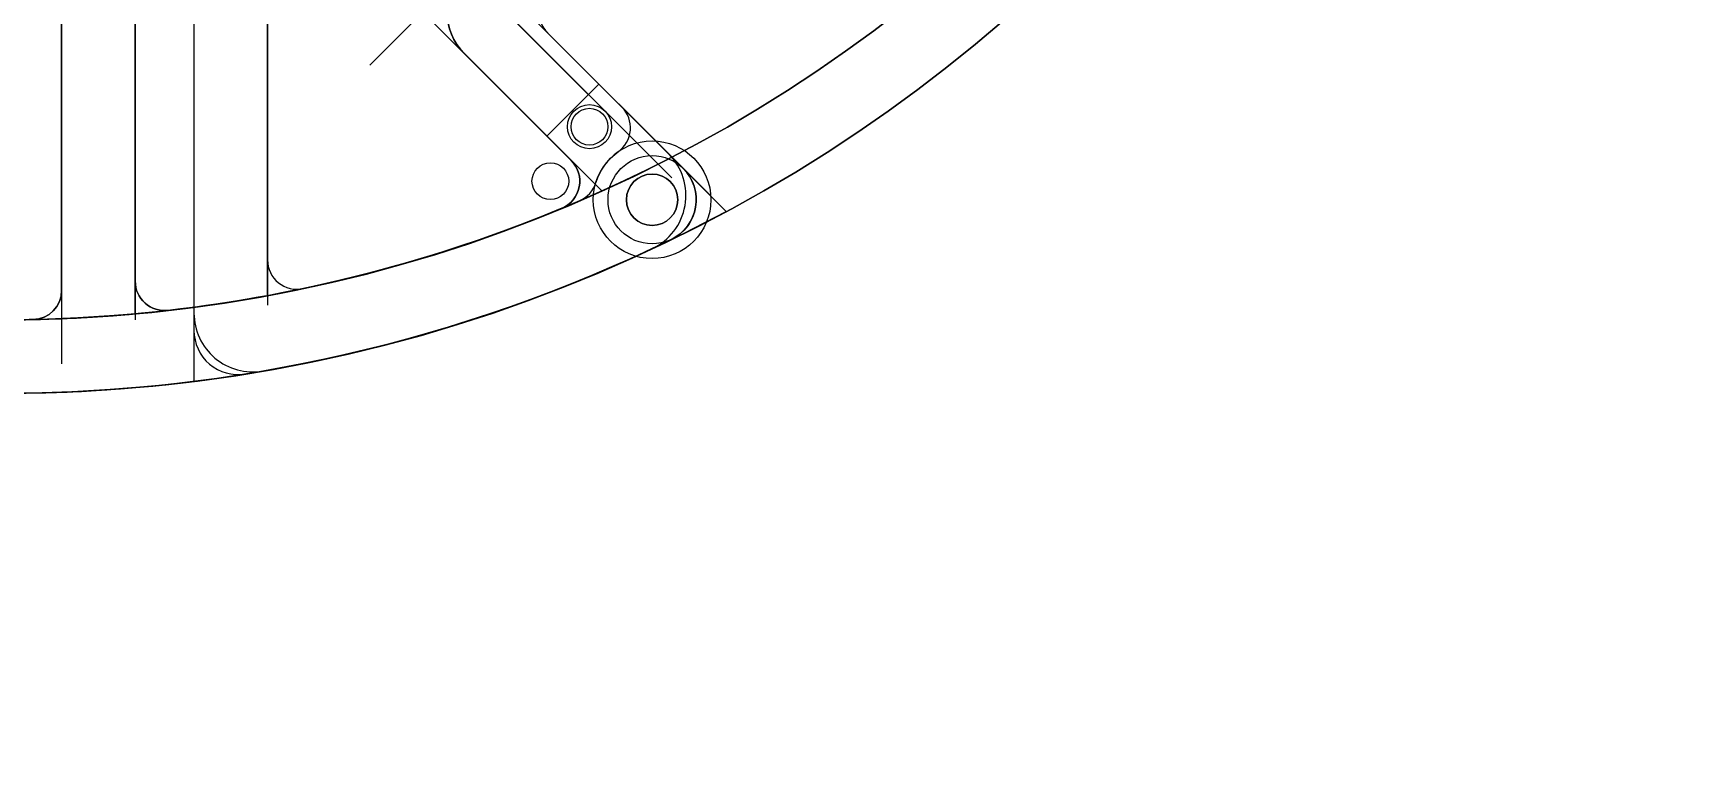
# Model space of a CAD drawing. Header units: centimetres. Extents: x -37.1 to 37.2, y -37.2 to 37.1.
# Drawn here: x 0.2 to 11.38, y -13 to -7.95 of the extents above; entities that cross this region are included whole.
import ezdxf

# ---------------------------------------------------------------- set-up
doc = ezdxf.new("R2010")
doc.units = ezdxf.units.CM
doc.header["$MEASUREMENT"] = 0
for name, color, linetype in [('IO基板 v3_Sketch1', 7, 'Continuous'), ('IO基板 v3_Sketch11', 7, 'Continuous'), ('IO基板 v3_Sketch12', 7, 'Continuous'), ('IO基板 v3_Sketch13', 7, 'Continuous'), ('IO基板 v3_Sketch14', 7, 'Continuous'), ('IO基板 v3_Sketch15', 7, 'Continuous'), ('IO基板 v3_Sketch17', 7, 'Continuous'), ('IO基板 v3_Sketch18', 7, 'Continuous'), ('IO基板 v3_Sketch19', 7, 'Continuous'), ('IO基板 v3_Sketch20', 7, 'Continuous'), ('IO基板 v3_Sketch21', 7, 'Continuous'), ('IO基板 v3_Sketch22', 7, 'Continuous'), ('IO基板 v3_Sketch24', 7, 'Continuous'), ('IO基板 v3_Sketch25', 7, 'Continuous'), ('IO基板 v3_Sketch26', 7, 'Continuous'), ('IO基板 v3_Sketch27', 7, 'Continuous'), ('IO基板 v3_Sketch28', 7, 'Continuous'), ('IO基板 v3_Sketch29', 7, 'Continuous'), ('IO基板 v3_Sketch30', 7, 'Continuous'), ('IO基板 v3_Sketch31', 7, 'Continuous'), ('IO基板 v3_Sketch32', 7, 'Continuous'), ('IO基板 v3_Sketch33', 7, 'Continuous'), ('IO基板 v3_Sketch34', 7, 'Continuous'), ('IO基板 v3_Sketch35', 7, 'Continuous'), ('IO基板 v3_Sketch36', 7, 'Continuous'), ('IO基板 v3_Sketch38', 7, 'Continuous'), ('IO基板 v3_Sketch39', 7, 'Continuous'), ('IO基板 v3_Sketch40', 7, 'Continuous'), ('IO基板 v3_Sketch41', 7, 'Continuous'), ('IO基板 v3_Sketch42', 7, 'Continuous'), ('IO基板 v3_Sketch43', 7, 'Continuous'), ('IO基板 v3_Sketch44', 7, 'Continuous'), ('IO基板 v3_Sketch45', 7, 'Continuous'), ('IO基板 v3_Sketch46', 7, 'Continuous'), ('IO基板 v3_Sketch47', 7, 'Continuous'), ('IO基板 v3_Sketch48', 7, 'Continuous'), ('IO基板 v3_Sketch49', 7, 'Continuous'), ('IO基板 v3_Sketch50', 7, 'Continuous'), ('IO基板 v3_Sketch51', 7, 'Continuous'), ('IO基板 v3_Sketch55', 7, 'Continuous'), ('IO基板 v3_Sketch56', 7, 'Continuous'), ('IO基板 v3_Sketch57', 7, 'Continuous'), ('IO基板 v3_Sketch58', 7, 'Continuous'), ('IO基板 v3_Sketch59', 7, 'Continuous'), ('IO基板 v3_Sketch60', 7, 'Continuous'), ('IO基板 v3_Sketch61', 7, 'Continuous'), ('IO基板 v3_Sketch62', 7, 'Continuous'), ('IO基板 v3_Sketch63', 7, 'Continuous'), ('IO基板 v3_Sketch64', 7, 'Continuous'), ('IO基板 v3_Sketch65', 7, 'Continuous'), ('IO基板 v3_Sketch66', 7, 'Continuous'), ('IO基板 v3_Sketch68', 7, 'Continuous'), ('IO基板 v3_Sketch69', 7, 'Continuous'), ('IO基板 v3_Sketch70', 7, 'Continuous'), ('IO基板 v3_Sketch71', 7, 'Continuous'), ('IO基板 v3_Sketch72', 7, 'Continuous')]:
    doc.layers.add(name, color=color, linetype=linetype)

msp = doc.modelspace()

# ---------------------------------------------------------------- linework, layer by layer
at = {"layer": 'IO基板 v3_Sketch1'}
msp.add_circle((0, 0), 10.4, dxfattribs=at)
at = {"layer": 'IO基板 v3_Sketch11'}
msp.add_line((3.564, -7.806), (4.92, -9.163), dxfattribs=at)
at = {"layer": 'IO基板 v3_Sketch11', "extrusion": (0, 0, -1)}
msp.add_circle((0, 0), 10.4, dxfattribs=at)
at = {"layer": 'IO基板 v3_Sketch12'}
msp.add_line((4.92, -9.163, 0.3), (3.564, -7.806, 0.3), dxfattribs=at)
msp.add_arc((0, 0, 0.3), 10.4, 241.7659, 298.2341, dxfattribs=at)
at = {"layer": 'IO基板 v3_Sketch13'}
msp.add_line((4.92, -9.163, 0.3), (3.564, -7.806, 0.3), dxfattribs=at)
msp.add_arc((0, 0, 0.3), 10.4, 241.7659, 298.2341, dxfattribs=at)
at = {"layer": 'IO基板 v3_Sketch14'}
msp.add_line((4.92, -9.163, 0.3), (3.564, -7.806, 0.3), dxfattribs=at)
msp.add_arc((0, 0, 0.3), 10.4, 241.7659, 298.2341, dxfattribs=at)
at = {"layer": 'IO基板 v3_Sketch15'}
msp.add_line((4.92, -9.163, 0.3), (3.564, -7.806, 0.3), dxfattribs=at)
msp.add_arc((0, 0, 0.3), 10.4, 241.7659, 298.2341, dxfattribs=at)
at = {"layer": 'IO基板 v3_Sketch17'}
msp.add_line((4.92, -9.163, 0.3), (3.564, -7.806, 0.3), dxfattribs=at)
msp.add_arc((0, 0, 0.3), 10.4, 241.7659, 298.2341, dxfattribs=at)
at = {"layer": 'IO基板 v3_Sketch18'}
msp.add_line((4.92, -9.163, 0.3), (3.564, -7.806, 0.3), dxfattribs=at)
msp.add_circle((0, 0, 0.3), 37.15, dxfattribs=at)
msp.add_arc((0, 0, 0.3), 10.4, 241.7659, 298.2341, dxfattribs=at)
at = {"layer": 'IO基板 v3_Sketch19'}
msp.add_line((4.92, -9.163, 0.3), (3.564, -7.806, 0.3), dxfattribs=at)
msp.add_arc((0, 0, 0.3), 10.4, 241.7659, 298.2341, dxfattribs=at)
at = {"layer": 'IO基板 v3_Sketch20'}
msp.add_line((4.92, -9.163, 0.3), (3.564, -7.806, 0.3), dxfattribs=at)
msp.add_arc((0, 0, 0.3), 10.4, 241.7659, 298.2341, dxfattribs=at)
at = {"layer": 'IO基板 v3_Sketch21'}
msp.add_line((4.92, -9.163, 0.3), (3.564, -7.806, 0.3), dxfattribs=at)
msp.add_arc((0, 0, 0.3), 10.4, 241.7659, 298.2341, dxfattribs=at)
at = {"layer": 'IO基板 v3_Sketch22'}
for p, q in [((0.4, -6.5, 0.3), (0.4, -10.2, 0.3)), ((4.92, -9.163, 0.3), (3.564, -7.806, 0.3))]:
    msp.add_line(p, q, dxfattribs=at)
msp.add_circle((0, 0, 0.3), 9.9, dxfattribs=at)
msp.add_arc((0, 0, 0.3), 10.4, 241.7659, 298.2341, dxfattribs=at)
at = {"layer": 'IO基板 v3_Sketch24'}
for p, q in [((0.4, -4.482, 0.3), (0.4, -9.892, 0.3)), ((4.92, -9.163, 0.3), (3.564, -7.806, 0.3))]:
    msp.add_line(p, q, dxfattribs=at)
for radius, start, end in [(10.4, 241.7659, 298.2341), (9.9, 267.6844, 272.3156)]:
    msp.add_arc((0, 0, 0.3), radius, start, end, dxfattribs=at)
at = {"layer": 'IO基板 v3_Sketch25'}
for p, q in [((0.4, -4.482, 0.3), (0.4, -9.892, 0.3)), ((4.92, -9.163, 0.3), (3.564, -7.806, 0.3))]:
    msp.add_line(p, q, dxfattribs=at)
for radius, start, end in [(10.4, 241.7659, 298.2341), (9.9, 267.6844, 272.3156)]:
    msp.add_arc((0, 0, 0.3), radius, start, end, dxfattribs=at)
at = {"layer": 'IO基板 v3_Sketch26'}
for p, q in [((0.4, -4.482, 0.3), (0.4, -9.892, 0.3)), ((4.92, -9.163, 0.3), (3.564, -7.806, 0.3))]:
    msp.add_line(p, q, dxfattribs=at)
for radius, start, end in [(10.4, 241.7659, 298.2341), (9.9, 267.6844, 272.3156)]:
    msp.add_arc((0, 0, 0.3), radius, start, end, dxfattribs=at)
at = {"layer": 'IO基板 v3_Sketch27'}
for p, q in [((0.4, -4.482, 0.3), (0.4, -9.892, 0.3)), ((4.92, -9.163, 0.3), (3.564, -7.806, 0.3))]:
    msp.add_line(p, q, dxfattribs=at)
msp.add_circle((0, 0, 0.3), 9.9, dxfattribs=at)
for radius, start, end in [(10.4, 241.7659, 298.2341), (9.9, 267.6844, 272.3156)]:
    msp.add_arc((0, 0, 0.3), radius, start, end, dxfattribs=at)
at = {"layer": 'IO基板 v3_Sketch28'}
for p, q in [((0.4, -4.482, 0.3), (0.4, -9.892, 0.3)), ((4.501, -6.162, 0.3), (2.496, -8.167, 0.3)), ((0.9, -6.841, 0.3), (0.9, -9.9, 0.3)), ((3.7, -8.65, 0.3), (2.857, -7.806, 0.3)), ((4.92, -9.163, 0.3), (3.564, -7.806, 0.3)), ((4.053, -8.296, 0.3), (3.7, -8.65, 0.3)), ((3.7, -8.65, 0.3), (4.073, -9.023, 0.3))]:
    msp.add_line(p, q, dxfattribs=at)
msp.add_circle((0, 0, 0.3), 9.9, dxfattribs=at)
for radius, start, end in [(10.4, 241.7659, 298.2341), (9.9, 267.6844, 272.3156)]:
    msp.add_arc((0, 0, 0.3), radius, start, end, dxfattribs=at)
at = {"layer": 'IO基板 v3_Sketch29'}
for p, q in [((0.4, -4.482, 0.3), (0.4, -9.892, 0.3)), ((0.9, -9.859, 0.3), (0.9, -4.918, 0.3)), ((2.857, -7.806, 0.3), (4.073, -9.023, 0.3)), ((4.92, -9.163, 0.3), (3.564, -7.806, 0.3))]:
    msp.add_line(p, q, dxfattribs=at)
for radius, start, end in [(9.9, 275.2159, 294.2963), (10.4, 241.7659, 298.2341), (9.9, 267.6844, 272.3156)]:
    msp.add_arc((0, 0, 0.3), radius, start, end, dxfattribs=at)
at = {"layer": 'IO基板 v3_Sketch30'}
for p, q in [((0.4, -4.662, 0.3), (0.4, -9.698, 0.3)), ((0.9, -9.637, 0.3), (0.9, -5.082, 0.3)), ((4.528, -8.771, 0.3), (3.705, -7.948, 0.3)), ((3.14, -8.089, 0.3), (3.865, -8.815, 0.3))]:
    msp.add_line(p, q, dxfattribs=at)
for centre, radius, start, end in [((3.422, -7.806, 0.3), 0.4, 135, 225), ((3.847, -7.806, 0.3), 0.2, 135, 225), ((3.724, -8.957, 0.3), 0.2, 292.5769, 45), ((4.246, -9.054, 0.3), 0.4, 295.1231, 45), ((0, 0, 0.3), 9.9, 276.5115, 292.5769), ((0, 0, 0.3), 10.4, 244.8769, 295.1231), ((0.2, -9.698, 0.3), 0.2, 271.1814, 0), ((1.1, -9.637, 0.3), 0.2, 180, 276.5115)]:
    msp.add_arc(centre, radius, start, end, dxfattribs=at)
at = {"layer": 'IO基板 v3_Sketch31'}
for p, q in [((0.4, -4.662, 0.3), (0.4, -9.698, 0.3)), ((0.9, -9.637, 0.3), (0.9, -5.082, 0.3)), ((4.628, -8.871, 0.3), (3.705, -7.948, 0.3)), ((3.14, -8.089, 0.3), (3.865, -8.815, 0.3))]:
    msp.add_line(p, q, dxfattribs=at)
msp.add_circle((4.416, -9.083, 0.3), 0.175, dxfattribs=at)
for centre, radius, start, end in [((3.422, -7.806, 0.3), 0.4, 135, 225), ((3.847, -7.806, 0.3), 0.2, 135, 225), ((3.724, -8.957, 0.3), 0.2, 292.5769, 45), ((4.416, -9.083, 0.3), 0.3, 295.9294, 45), ((0, 0, 0.3), 9.9, 276.5115, 292.5769), ((0, 0, 0.3), 10.4, 244.0706, 295.9294), ((0.2, -9.698, 0.3), 0.2, 271.1814, 0), ((1.1, -9.637, 0.3), 0.2, 180, 276.5115), ((0, 0, 0.3), 9.9, 268.8186, 271.1814)]:
    msp.add_arc(centre, radius, start, end, dxfattribs=at)
at = {"layer": 'IO基板 v3_Sketch32'}
for p, q in [((0.4, -4.662, 0.3), (0.4, -9.698, 0.3)), ((0.9, -9.637, 0.3), (0.9, -5.082, 0.3)), ((4.628, -8.871, 0.3), (3.705, -7.948, 0.3)), ((3.14, -8.089, 0.3), (3.865, -8.815, 0.3))]:
    msp.add_line(p, q, dxfattribs=at)
msp.add_circle((4.416, -9.083, 0.3), 0.175, dxfattribs=at)
for centre, radius, start, end in [((3.422, -7.806, 0.3), 0.4, 135, 225), ((3.847, -7.806, 0.3), 0.2, 135, 225), ((3.724, -8.957, 0.3), 0.2, 292.5769, 45), ((4.416, -9.083, 0.3), 0.3, 295.9294, 45), ((0, 0, 0.3), 9.9, 276.5115, 292.5769), ((0, 0, 0.3), 10.4, 244.0706, 295.9294), ((0.2, -9.698, 0.3), 0.2, 271.1814, 0), ((1.1, -9.637, 0.3), 0.2, 180, 276.5115), ((0, 0, 0.3), 9.9, 268.8186, 271.1814)]:
    msp.add_arc(centre, radius, start, end, dxfattribs=at)
at = {"layer": 'IO基板 v3_Sketch33'}
for p, q in [((0.4, -4.662, 0.3), (0.4, -9.698, 0.3)), ((0.9, -9.637, 0.3), (0.9, -5.082, 0.3)), ((4.628, -8.871, 0.3), (3.705, -7.948, 0.3)), ((3.14, -8.089, 0.3), (3.865, -8.815, 0.3))]:
    msp.add_line(p, q, dxfattribs=at)
msp.add_circle((4.416, -9.083, 0.3), 0.175, dxfattribs=at)
for centre, radius, start, end in [((3.422, -7.806, 0.3), 0.4, 135, 225), ((3.847, -7.806, 0.3), 0.2, 135, 225), ((3.724, -8.957, 0.3), 0.2, 292.5769, 45), ((4.416, -9.083, 0.3), 0.3, 295.9294, 45), ((0, 0, 0.3), 9.9, 276.5115, 292.5769), ((0, 0, 0.3), 10.4, 244.0706, 295.9294), ((0.2, -9.698, 0.3), 0.2, 271.1814, 0), ((1.1, -9.637, 0.3), 0.2, 180, 276.5115)]:
    msp.add_arc(centre, radius, start, end, dxfattribs=at)
at = {"layer": 'IO基板 v3_Sketch34'}
for p, q in [((0.4, -4.662, 0.3), (0.4, -9.698, 0.3)), ((0.9, -9.637, 0.3), (0.9, -5.082, 0.3)), ((4.628, -8.871, 0.3), (3.705, -7.948, 0.3)), ((3.14, -8.089, 0.3), (3.865, -8.815, 0.3))]:
    msp.add_line(p, q, dxfattribs=at)
msp.add_circle((4.416, -9.083, 0.3), 0.175, dxfattribs=at)
for centre, radius, start, end in [((3.422, -7.806, 0.3), 0.4, 135, 225), ((3.847, -7.806, 0.3), 0.2, 135, 225), ((3.724, -8.957, 0.3), 0.2, 292.5769, 45), ((4.416, -9.083, 0.3), 0.3, 295.9294, 45), ((0, 0, 0.3), 9.9, 276.5115, 292.5769), ((0, 0, 0.3), 10.4, 244.0706, 295.9294), ((0.2, -9.698, 0.3), 0.2, 271.1814, 0), ((1.1, -9.637, 0.3), 0.2, 180, 276.5115)]:
    msp.add_arc(centre, radius, start, end, dxfattribs=at)
at = {"layer": 'IO基板 v3_Sketch35'}
for p, q in [((0.4, -4.662, 0.3), (0.4, -9.698, 0.3)), ((0.9, -9.637, 0.3), (0.9, -5.082, 0.3)), ((4.628, -8.871, 0.3), (3.705, -7.948, 0.3)), ((3.14, -8.089, 0.3), (3.865, -8.815, 0.3))]:
    msp.add_line(p, q, dxfattribs=at)
msp.add_circle((4.416, -9.083, 0.3), 0.175, dxfattribs=at)
for centre, radius, start, end in [((3.422, -7.806, 0.3), 0.4, 135, 225), ((3.847, -7.806, 0.3), 0.2, 135, 225), ((3.724, -8.957, 0.3), 0.2, 292.5769, 45), ((4.416, -9.083, 0.3), 0.3, 295.9294, 45), ((0, 0, 0.3), 9.9, 276.5115, 292.5769), ((0, 0, 0.3), 10.4, 244.0706, 295.9294), ((0.2, -9.698, 0.3), 0.2, 271.1814, 0), ((1.1, -9.637, 0.3), 0.2, 180, 276.5115)]:
    msp.add_arc(centre, radius, start, end, dxfattribs=at)
at = {"layer": 'IO基板 v3_Sketch36'}
for p, q in [((0.4, -4.662, 0.3), (0.4, -9.698, 0.3)), ((0.9, -9.637, 0.3), (0.9, -5.082, 0.3)), ((4.628, -8.871, 0.3), (3.705, -7.948, 0.3)), ((3.14, -8.089, 0.3), (3.865, -8.815, 0.3))]:
    msp.add_line(p, q, dxfattribs=at)
msp.add_circle((4.416, -9.083, 0.3), 0.175, dxfattribs=at)
for centre, radius, start, end in [((3.422, -7.806, 0.3), 0.4, 135, 225), ((3.847, -7.806, 0.3), 0.2, 135, 225), ((3.724, -8.957, 0.3), 0.2, 292.5769, 45), ((4.416, -9.083, 0.3), 0.3, 295.9294, 45), ((0, 0, 0.3), 9.9, 276.5115, 292.5769), ((0, 0, 0.3), 10.4, 244.0706, 295.9294), ((0.2, -9.698, 0.3), 0.2, 271.1814, 0), ((1.1, -9.637, 0.3), 0.2, 180, 276.5115)]:
    msp.add_arc(centre, radius, start, end, dxfattribs=at)
at = {"layer": 'IO基板 v3_Sketch38'}
for p, q in [((0.4, -9.698, 0.15), (0.4, -4.662, 0.15)), ((0.9, -5.082, 0.15), (0.9, -9.637, 0.15)), ((3.705, -7.948, 0.15), (4.628, -8.871, 0.15)), ((3.865, -8.815, 0.15), (3.14, -8.089, 0.15))]:
    msp.add_line(p, q, dxfattribs=at)
at = {"layer": 'IO基板 v3_Sketch38', "extrusion": (-1e-16, 0, -1)}
msp.add_circle((-4.416, -9.083, -0.15), 0.175, dxfattribs=at)
for centre, radius, start, end in [((-3.422, -7.806, -0.15), 0.4, 315, 45), ((-3.847, -7.806, -0.15), 0.2, 315, 45), ((-3.724, -8.957, -0.15), 0.2, 135, 247.4231), ((-4.416, -9.083, -0.15), 0.3, 135, 244.0706), ((0, 0, -0.15), 9.9, 247.4231, 263.4885), ((0, 0, -0.15), 10.4, 244.0706, 295.9294), ((-0.2, -9.698, -0.15), 0.2, 180, 268.8186), ((-1.1, -9.637, -0.15), 0.2, 263.4885, 0), ((0, 0, -0.15), 9.9, 268.8186, 271.1814)]:
    msp.add_arc(centre, radius, start, end, dxfattribs=at)
at = {"layer": 'IO基板 v3_Sketch39'}
for p, q in [((0.4, -4.662, 0.3), (0.4, -9.698, 0.3)), ((0.9, -9.637, 0.3), (0.9, -5.082, 0.3)), ((4.628, -8.871, 0.3), (3.705, -7.948, 0.3)), ((3.14, -8.089, 0.3), (3.865, -8.815, 0.3))]:
    msp.add_line(p, q, dxfattribs=at)
msp.add_circle((4.416, -9.083, 0.3), 0.175, dxfattribs=at)
for centre, radius, start, end in [((3.422, -7.806, 0.3), 0.4, 135, 225), ((3.847, -7.806, 0.3), 0.2, 135, 225), ((3.724, -8.957, 0.3), 0.2, 292.5769, 45), ((4.416, -9.083, 0.3), 0.3, 295.9294, 45), ((0, 0, 0.3), 9.9, 276.5115, 292.5769), ((0, 0, 0.3), 10.4, 244.0706, 295.9294), ((0.2, -9.698, 0.3), 0.2, 271.1814, 0), ((1.1, -9.637, 0.3), 0.2, 180, 276.5115), ((0, 0, 0.3), 9.9, 268.8186, 271.1814)]:
    msp.add_arc(centre, radius, start, end, dxfattribs=at)
at = {"layer": 'IO基板 v3_Sketch40'}
for p, q in [((0.4, -4.662, 0.3), (0.4, -9.698, 0.3)), ((0.9, -9.637, 0.3), (0.9, -5.082, 0.3)), ((1.3, -7, 0.3), (1.3, -10.318, 0.3)), ((4.628, -8.871, 0.3), (3.705, -7.948, 0.3)), ((3.14, -8.089, 0.3), (3.865, -8.815, 0.3))]:
    msp.add_line(p, q, dxfattribs=at)
msp.add_circle((4.416, -9.083, 0.3), 0.175, dxfattribs=at)
for centre, radius, start, end in [((3.422, -7.806, 0.3), 0.4, 135, 225), ((3.847, -7.806, 0.3), 0.2, 135, 225), ((3.724, -8.957, 0.3), 0.2, 292.5769, 45), ((4.416, -9.083, 0.3), 0.3, 295.9294, 45), ((0, 0, 0.3), 9.9, 276.5115, 292.5769), ((0, 0, 0.3), 10.4, 244.0706, 295.9294), ((0.2, -9.698, 0.3), 0.2, 271.1814, 0), ((1.1, -9.637, 0.3), 0.2, 180, 276.5115), ((0, 0, 0.3), 9.9, 268.8186, 271.1814)]:
    msp.add_arc(centre, radius, start, end, dxfattribs=at)
at = {"layer": 'IO基板 v3_Sketch41'}
for p, q in [((1.3, -4.308, 0.3), (1.3, -10.318, 0.3)), ((1.8, -7.313, 0.3), (1.8, -9.8, 0.3)), ((4.628, -8.871, 0.3), (3.705, -7.948, 0.3)), ((3.14, -8.089, 0.3), (3.865, -8.815, 0.3)), ((1.3, -9.814, 0.3), (1.3, -10.318, 0.3))]:
    msp.add_line(p, q, dxfattribs=at)
msp.add_circle((4.416, -9.083, 0.3), 0.175, dxfattribs=at)
for centre, radius, start, end in [((3.422, -7.806, 0.3), 0.4, 135, 225), ((3.847, -7.806, 0.3), 0.2, 135, 225), ((3.724, -8.957, 0.3), 0.2, 292.5769, 45), ((4.416, -9.083, 0.3), 0.3, 295.9294, 45), ((0, 0, 0.3), 9.9, 277.5455, 292.5769), ((0, 0, 0.3), 10.4, 277.1808, 295.9294)]:
    msp.add_arc(centre, radius, start, end, dxfattribs=at)
at = {"layer": 'IO基板 v3_Sketch42'}
for p, q in [((1.3, -4.308, 0.3), (1.3, -10.318, 0.3)), ((1.8, -9.735, 0.3), (1.8, -4.665, 0.3)), ((4.628, -8.871, 0.3), (3.705, -7.948, 0.3)), ((3.14, -8.089, 0.3), (3.865, -8.815, 0.3))]:
    msp.add_line(p, q, dxfattribs=at)
msp.add_circle((4.416, -9.083, 0.3), 0.175, dxfattribs=at)
for centre, radius, start, end in [((3.422, -7.806, 0.3), 0.4, 135, 225), ((3.847, -7.806, 0.3), 0.2, 135, 225), ((3.724, -8.957, 0.3), 0.2, 292.5769, 45), ((4.416, -9.083, 0.3), 0.3, 295.9294, 45), ((0, 0, 0.3), 9.9, 280.4757, 292.5769), ((0, 0, 0.3), 10.4, 277.1808, 295.9294)]:
    msp.add_arc(centre, radius, start, end, dxfattribs=at)
at = {"layer": 'IO基板 v3_Sketch43'}
for p, q in [((1.3, -4.308, 0.3), (1.3, -10.318, 0.3)), ((1.8, -9.735, 0.3), (1.8, -4.665, 0.3)), ((4.628, -8.871, 0.3), (3.705, -7.948, 0.3)), ((3.14, -8.089, 0.3), (3.865, -8.815, 0.3))]:
    msp.add_line(p, q, dxfattribs=at)
for centre, radius in [((0, 0, 0.3), 9.9), ((4.416, -9.083, 0.3), 0.175)]:
    msp.add_circle(centre, radius, dxfattribs=at)
for centre, radius, start, end in [((3.422, -7.806, 0.3), 0.4, 135, 225), ((3.847, -7.806, 0.3), 0.2, 135, 225), ((3.724, -8.957, 0.3), 0.2, 292.5769, 45), ((4.416, -9.083, 0.3), 0.3, 295.9294, 45), ((0, 0, 0.3), 9.9, 280.4757, 292.5769), ((0, 0, 0.3), 10.4, 277.1808, 295.9294)]:
    msp.add_arc(centre, radius, start, end, dxfattribs=at)
at = {"layer": 'IO基板 v3_Sketch44'}
for p, q in [((1.3, -4.308, 0.3), (1.3, -10.318, 0.3)), ((1.8, -9.735, 0.3), (1.8, -4.665, 0.3)), ((4.628, -8.871, 0.3), (3.705, -7.948, 0.3)), ((3.14, -8.089, 0.3), (3.865, -8.815, 0.3))]:
    msp.add_line(p, q, dxfattribs=at)
msp.add_circle((4.416, -9.083, 0.3), 0.175, dxfattribs=at)
for centre, radius, start, end in [((3.422, -7.806, 0.3), 0.4, 135, 225), ((3.847, -7.806, 0.3), 0.2, 135, 225), ((3.724, -8.957, 0.3), 0.2, 292.5769, 45), ((4.416, -9.083, 0.3), 0.3, 295.9294, 45), ((0, 0, 0.3), 9.9, 280.4757, 292.5769), ((0, 0, 0.3), 10.4, 277.1808, 295.9294)]:
    msp.add_arc(centre, radius, start, end, dxfattribs=at)
at = {"layer": 'IO基板 v3_Sketch45'}
for p, q in [((1.3, -4.308, 0.3), (1.3, -10.318, 0.3)), ((1.8, -9.735, 0.3), (1.8, -4.665, 0.3)), ((4.628, -8.871, 0.3), (3.705, -7.948, 0.3)), ((3.14, -8.089, 0.3), (3.865, -8.815, 0.3))]:
    msp.add_line(p, q, dxfattribs=at)
msp.add_circle((4.416, -9.083, 0.3), 0.175, dxfattribs=at)
for centre, radius, start, end in [((3.422, -7.806, 0.3), 0.4, 135, 225), ((3.847, -7.806, 0.3), 0.2, 135, 225), ((3.724, -8.957, 0.3), 0.2, 292.5769, 45), ((4.416, -9.083, 0.3), 0.3, 295.9294, 45), ((0, 0, 0.3), 9.9, 280.4757, 292.5769), ((0, 0, 0.3), 10.4, 277.1808, 295.9294)]:
    msp.add_arc(centre, radius, start, end, dxfattribs=at)
at = {"layer": 'IO基板 v3_Sketch46'}
for p, q in [((1.3, -4.308, 0.3), (1.3, -10.318, 0.3)), ((1.8, -9.735, 0.3), (1.8, -4.665, 0.3)), ((4.628, -8.871, 0.3), (3.705, -7.948, 0.3)), ((3.14, -8.089, 0.3), (3.865, -8.815, 0.3))]:
    msp.add_line(p, q, dxfattribs=at)
msp.add_circle((4.416, -9.083, 0.3), 0.175, dxfattribs=at)
for centre, radius, start, end in [((3.422, -7.806, 0.3), 0.4, 135, 225), ((3.847, -7.806, 0.3), 0.2, 135, 225), ((3.724, -8.957, 0.3), 0.2, 292.5769, 45), ((4.416, -9.083, 0.3), 0.3, 295.9294, 45), ((0, 0, 0.3), 9.9, 280.4757, 292.5769), ((0, 0, 0.3), 10.4, 277.1808, 295.9294)]:
    msp.add_arc(centre, radius, start, end, dxfattribs=at)
at = {"layer": 'IO基板 v3_Sketch47'}
for p, q in [((1.8, -9.735, 0.3), (1.8, -4.124, 0.3)), ((1.3, -4.308, 0.3), (1.3, -10.318, 0.3)), ((4.628, -8.871, 0.3), (3.705, -7.948, 0.3)), ((3.14, -8.089, 0.3), (3.865, -8.815, 0.3))]:
    msp.add_line(p, q, dxfattribs=at)
msp.add_circle((4.416, -9.083, 0.3), 0.175, dxfattribs=at)
for centre, radius, start, end in [((3.422, -7.806, 0.3), 0.4, 135, 225), ((3.847, -7.806, 0.3), 0.2, 135, 225), ((3.724, -8.957, 0.3), 0.2, 292.5769, 45), ((4.416, -9.083, 0.3), 0.3, 295.9294, 45), ((0, 0, 0.3), 9.9, 280.4757, 292.5769), ((0, 0, 0.3), 10.4, 277.1808, 295.9294)]:
    msp.add_arc(centre, radius, start, end, dxfattribs=at)
at = {"layer": 'IO基板 v3_Sketch48'}
for p, q in [((1.8, -9.735, 0.3), (1.8, -4.124, 0.3)), ((1.3, -4.308, 0.3), (1.3, -10.318, 0.3)), ((4.628, -8.871, 0.3), (3.705, -7.948, 0.3)), ((3.14, -8.089, 0.3), (3.865, -8.815, 0.3))]:
    msp.add_line(p, q, dxfattribs=at)
msp.add_circle((4.416, -9.083, 0.3), 0.175, dxfattribs=at)
for centre, radius, start, end in [((3.422, -7.806, 0.3), 0.4, 135, 225), ((3.847, -7.806, 0.3), 0.2, 135, 225), ((3.724, -8.957, 0.3), 0.2, 292.5769, 45), ((4.416, -9.083, 0.3), 0.3, 295.9294, 45), ((0, 0, 0.3), 9.9, 280.4757, 292.5769), ((0, 0, 0.3), 10.4, 277.1808, 295.9294)]:
    msp.add_arc(centre, radius, start, end, dxfattribs=at)
at = {"layer": 'IO基板 v3_Sketch49'}
for p, q in [((1.8, -9.735, 0.3), (1.8, -4.124, 0.3)), ((1.3, -4.308, 0.3), (1.3, -10.318, 0.3)), ((4.628, -8.871, 0.3), (3.705, -7.948, 0.3)), ((3.14, -8.089, 0.3), (3.865, -8.815, 0.3))]:
    msp.add_line(p, q, dxfattribs=at)
msp.add_circle((4.416, -9.083, 0.3), 0.175, dxfattribs=at)
for centre, radius, start, end in [((3.422, -7.806, 0.3), 0.4, 135, 225), ((3.847, -7.806, 0.3), 0.2, 135, 225), ((3.724, -8.957, 0.3), 0.2, 292.5769, 45), ((4.416, -9.083, 0.3), 0.3, 295.9294, 45), ((0, 0, 0.3), 9.9, 280.4757, 292.5769), ((0, 0, 0.3), 10.4, 277.1808, 295.9294)]:
    msp.add_arc(centre, radius, start, end, dxfattribs=at)
at = {"layer": 'IO基板 v3_Sketch50'}
for p, q in [((1.8, -9.735, 0.3), (1.8, -4.124, 0.3)), ((1.3, -4.308, 0.3), (1.3, -10.318, 0.3)), ((4.628, -8.871, 0.3), (3.705, -7.948, 0.3)), ((3.14, -8.089, 0.3), (3.865, -8.815, 0.3))]:
    msp.add_line(p, q, dxfattribs=at)
msp.add_circle((4.416, -9.083, 0.3), 0.175, dxfattribs=at)
for centre, radius, start, end in [((3.422, -7.806, 0.3), 0.4, 135, 225), ((3.847, -7.806, 0.3), 0.2, 135, 225), ((3.724, -8.957, 0.3), 0.2, 292.5769, 45), ((4.416, -9.083, 0.3), 0.3, 295.9294, 45), ((0, 0, 0.3), 9.9, 280.4757, 292.5769), ((0, 0, 0.3), 10.4, 277.1808, 295.9294)]:
    msp.add_arc(centre, radius, start, end, dxfattribs=at)
at = {"layer": 'IO基板 v3_Sketch51'}
for p, q in [((1.8, -9.735, 0.3), (1.8, -4.124, 0.3)), ((1.3, -4.308, 0.3), (1.3, -10.318, 0.3)), ((4.628, -8.871, 0.3), (3.705, -7.948, 0.3)), ((3.14, -8.089, 0.3), (3.865, -8.815, 0.3))]:
    msp.add_line(p, q, dxfattribs=at)
msp.add_circle((4.416, -9.083, 0.3), 0.175, dxfattribs=at)
for centre, radius, start, end in [((3.422, -7.806, 0.3), 0.4, 135, 225), ((3.847, -7.806, 0.3), 0.2, 135, 225), ((3.724, -8.957, 0.3), 0.2, 292.5769, 45), ((4.416, -9.083, 0.3), 0.3, 295.9294, 45), ((0, 0, 0.3), 9.9, 280.4757, 292.5769), ((0, 0, 0.3), 10.4, 277.1808, 295.9294)]:
    msp.add_arc(centre, radius, start, end, dxfattribs=at)
at = {"layer": 'IO基板 v3_Sketch55'}
for p, q in [((1.8, -9.735, 0.3), (1.8, -4.124, 0.3)), ((1.3, -4.308, 0.3), (1.3, -10.318, 0.3)), ((4.628, -8.871, 0.3), (3.705, -7.948, 0.3)), ((3.14, -8.089, 0.3), (3.865, -8.815, 0.3))]:
    msp.add_line(p, q, dxfattribs=at)
msp.add_circle((4.416, -9.083, 0.3), 0.175, dxfattribs=at)
for centre, radius, start, end in [((3.422, -7.806, 0.3), 0.4, 135, 225), ((3.847, -7.806, 0.3), 0.2, 135, 225), ((3.724, -8.957, 0.3), 0.2, 292.5769, 45), ((4.416, -9.083, 0.3), 0.3, 295.9294, 45), ((0, 0, 0.3), 9.9, 280.4757, 292.5769), ((0, 0, 0.3), 10.4, 277.1808, 295.9294)]:
    msp.add_arc(centre, radius, start, end, dxfattribs=at)
at = {"layer": 'IO基板 v3_Sketch56'}
for p, q in [((1.8, -9.492, 0.3), (1.8, -1.2, 0.3)), ((1.3, -1.9, 0.3), (1.3, -9.972, 0.3)), ((4.628, -8.871, 0.3), (3.705, -7.948, 0.3)), ((3.14, -8.089, 0.3), (3.865, -8.815, 0.3))]:
    msp.add_line(p, q, dxfattribs=at)
msp.add_circle((4.416, -9.083, 0.3), 0.175, dxfattribs=at)
for centre, radius, start, end in [((3.422, -7.806, 0.3), 0.4, 135, 225), ((3.847, -7.806, 0.3), 0.2, 135, 225), ((3.724, -8.957, 0.3), 0.2, 292.5769, 45), ((4.416, -9.083, 0.3), 0.3, 295.9294, 45), ((0, 0, 0.3), 9.9, 281.8989, 292.5769), ((0, 0, 0.3), 10.4, 279.115, 295.9294), ((2, -9.492, 0.3), 0.2, 180, 281.8989), ((1.6, -9.972, 0.3), 0.3, 180, 279.115)]:
    msp.add_arc(centre, radius, start, end, dxfattribs=at)
at = {"layer": 'IO基板 v3_Sketch57'}
for p, q in [((1.8, -9.492, 0.3), (1.8, -1.2, 0.3)), ((1.3, -1.9, 0.3), (1.3, -9.854, 0.3)), ((4.628, -8.871, 0.3), (3.705, -7.948, 0.3)), ((3.14, -8.089, 0.3), (3.865, -8.815, 0.3))]:
    msp.add_line(p, q, dxfattribs=at)
msp.add_circle((4.416, -9.083, 0.3), 0.175, dxfattribs=at)
for centre, radius, start, end in [((3.422, -7.806, 0.3), 0.4, 135, 225), ((3.847, -7.806, 0.3), 0.2, 135, 225), ((3.724, -8.957, 0.3), 0.2, 292.5769, 45), ((4.416, -9.083, 0.3), 0.3, 295.9294, 45), ((0, 0, 0.3), 9.9, 281.8989, 292.5769), ((0, 0, 0.3), 10.4, 279.7878, 295.9294), ((2, -9.492, 0.3), 0.2, 180, 281.8989), ((1.7, -9.854, 0.3), 0.4, 180, 279.7878)]:
    msp.add_arc(centre, radius, start, end, dxfattribs=at)
at = {"layer": 'IO基板 v3_Sketch58'}
for p, q in [((1.8, -9.492, 0.3), (1.8, -1.2, 0.3)), ((1.3, -1.9, 0.3), (1.3, -9.854, 0.3)), ((4.628, -8.871, 0.3), (3.705, -7.948, 0.3)), ((3.14, -8.089, 0.3), (3.865, -8.815, 0.3))]:
    msp.add_line(p, q, dxfattribs=at)
msp.add_circle((4.416, -9.083, 0.3), 0.175, dxfattribs=at)
for centre, radius, start, end in [((3.422, -7.806, 0.3), 0.4, 135, 225), ((3.847, -7.806, 0.3), 0.2, 135, 225), ((3.724, -8.957, 0.3), 0.2, 292.5769, 45), ((4.416, -9.083, 0.3), 0.3, 295.9294, 45), ((0, 0, 0.3), 9.9, 281.8989, 292.5769), ((0, 0, 0.3), 10.4, 279.7878, 295.9294), ((2, -9.492, 0.3), 0.2, 180, 281.8989), ((1.7, -9.854, 0.3), 0.4, 180, 279.7878)]:
    msp.add_arc(centre, radius, start, end, dxfattribs=at)
at = {"layer": 'IO基板 v3_Sketch59'}
for p, q in [((1.3, -1.9, 0.3), (1.3, -9.854, 0.3)), ((1.8, -9.492, 0.3), (1.8, -3.768, 0.3)), ((4.628, -8.871, 0.3), (3.705, -7.948, 0.3)), ((3.14, -8.089, 0.3), (3.865, -8.815, 0.3))]:
    msp.add_line(p, q, dxfattribs=at)
for centre, radius in [((0, 0, 0.3), 9.9), ((4.416, -9.083, 0.3), 0.175)]:
    msp.add_circle(centre, radius, dxfattribs=at)
for centre, radius, start, end in [((3.422, -7.806, 0.3), 0.4, 135, 225), ((3.847, -7.806, 0.3), 0.2, 135, 225), ((3.724, -8.957, 0.3), 0.2, 292.5769, 45), ((4.416, -9.083, 0.3), 0.3, 295.9294, 45), ((0, 0, 0.3), 9.9, 281.8989, 292.5769), ((0, 0, 0.3), 10.4, 279.7878, 295.9294), ((2, -9.492, 0.3), 0.2, 180, 281.8989), ((1.7, -9.854, 0.3), 0.4, 180, 279.7878)]:
    msp.add_arc(centre, radius, start, end, dxfattribs=at)
at = {"layer": 'IO基板 v3_Sketch60'}
msp.add_line((3.865, -8.815, 0.46), (3.14, -8.089, 0.46), dxfattribs=at)
for centre, radius, start, end in [((3.422, -7.806, 0.46), 0.4, 135, 225), ((3.724, -8.957, 0.46), 0.2, 292.5769, 45), ((0, 0, 0.46), 9.9, 247.4231, 292.5769)]:
    msp.add_arc(centre, radius, start, end, dxfattribs=at)
at = {"layer": 'IO基板 v3_Sketch61'}
msp.add_line((3.865, -8.815, 0.46), (3.14, -8.089, 0.46), dxfattribs=at)
msp.add_circle((3.724, -8.957, 0.46), 0.125, dxfattribs=at)
for centre, radius, start, end in [((3.422, -7.806, 0.46), 0.4, 135, 225), ((3.724, -8.957, 0.46), 0.2, 292.5769, 45), ((0, 0, 0.46), 9.9, 247.4231, 292.5769)]:
    msp.add_arc(centre, radius, start, end, dxfattribs=at)
at = {"layer": 'IO基板 v3_Sketch62'}
msp.add_line((3.865, -8.815, 0.46), (3.14, -8.089, 0.46), dxfattribs=at)
msp.add_circle((3.724, -8.957, 0.46), 0.125, dxfattribs=at)
for centre, radius, start, end in [((3.422, -7.806, 0.46), 0.4, 135, 225), ((3.724, -8.957, 0.46), 0.2, 292.5769, 45), ((0, 0, 0.46), 9.9, 247.4231, 292.5769)]:
    msp.add_arc(centre, radius, start, end, dxfattribs=at)
at = {"layer": 'IO基板 v3_Sketch63'}
msp.add_line((3.865, -8.815, 0.46), (3.14, -8.089, 0.46), dxfattribs=at)
for centre, radius in [((0, 0, 0.46), 9.9), ((3.724, -8.957, 0.46), 0.125)]:
    msp.add_circle(centre, radius, dxfattribs=at)
for centre, radius, start, end in [((3.422, -7.806, 0.46), 0.4, 135, 225), ((3.724, -8.957, 0.46), 0.2, 292.5769, 45), ((0, 0, 0.46), 9.9, 247.4231, 292.5769)]:
    msp.add_arc(centre, radius, start, end, dxfattribs=at)
at = {"layer": 'IO基板 v3_Sketch64'}
msp.add_line((3.14, -8.089, 0.3), (3.865, -8.815, 0.3), dxfattribs=at)
at = {"layer": 'IO基板 v3_Sketch64', "extrusion": (-1e-16, 0, -1)}
msp.add_circle((0, 0, -0.3), 9.9, dxfattribs=at)
for centre, radius, start, end in [((-3.422, -7.806, -0.3), 0.4, 315, 45), ((-3.724, -8.957, -0.3), 0.2, 135, 247.4231), ((0, 0, -0.3), 9.9, 247.4231, 292.5769)]:
    msp.add_arc(centre, radius, start, end, dxfattribs=at)
at = {"layer": 'IO基板 v3_Sketch65'}
msp.add_line((3.865, -8.815, 0.46), (3.14, -8.089, 0.46), dxfattribs=at)
for centre, radius, start, end in [((3.422, -7.806, 0.46), 0.4, 135, 225), ((3.724, -8.957, 0.46), 0.2, 292.5769, 45), ((0, 0, 0.46), 9.9, 247.4231, 292.5769)]:
    msp.add_arc(centre, radius, start, end, dxfattribs=at)
at = {"layer": 'IO基板 v3_Sketch66'}
for p, q in [((3.422, -7.806, 1.46), (4.55, -8.934, 1.46)), ((3.865, -8.815, 1.46), (3.14, -8.089, 1.46))]:
    msp.add_line(p, q, dxfattribs=at)
msp.add_circle((0, 0, 1.46), 9.9, dxfattribs=at)
for centre, radius, start, end in [((3.422, -7.806, 1.46), 0.4, 135, 225), ((3.724, -8.957, 1.46), 0.2, 292.5769, 45), ((0, 0, 1.46), 9.9, 247.4231, 292.5769)]:
    msp.add_arc(centre, radius, start, end, dxfattribs=at)
at = {"layer": 'IO基板 v3_Sketch68'}
for p, q in [((3.564, -7.806, 1.46), (4.81, -9.052, 1.46)), ((4.456, -8.84, 1.46), (3.493, -7.877, 1.46))]:
    msp.add_line(p, q, dxfattribs=at)
msp.add_circle((0, 0, 1.46), 9.9, dxfattribs=at)
msp.add_arc((0, 0, 1.46), 9.9, 243.248, 296.752, dxfattribs=at)
at = {"layer": 'IO基板 v3_Sketch69'}
for p, q in [((1.3, -1.9, 0.3), (1.3, -9.854, 0.3)), ((1.8, -9.492, 0.3), (1.8, -3.768, 0.3)), ((4.628, -8.871, 0.3), (3.705, -7.948, 0.3)), ((3.14, -8.089, 0.3), (3.865, -8.815, 0.3))]:
    msp.add_line(p, q, dxfattribs=at)
for centre, radius in [((3.99, -8.586, 0.3), 0.15), ((4.416, -9.083, 0.3), 0.4), ((4.416, -9.083, 0.3), 0.3), ((4.416, -9.083, 0.3), 0.175)]:
    msp.add_circle(centre, radius, dxfattribs=at)
for centre, radius, start, end in [((3.422, -7.806, 0.3), 0.4, 135, 225), ((3.847, -7.806, 0.3), 0.2, 135, 225), ((3.724, -8.957, 0.3), 0.2, 292.5769, 45), ((4.416, -9.083, 0.3), 0.3, 295.9294, 45), ((0, 0, 0.3), 9.9, 281.8989, 292.5769), ((0, 0, 0.3), 10.4, 279.7878, 295.9294), ((2, -9.492, 0.3), 0.2, 180, 281.8989), ((1.7, -9.854, 0.3), 0.4, 180, 279.7878)]:
    msp.add_arc(centre, radius, start, end, dxfattribs=at)
at = {"layer": 'IO基板 v3_Sketch70'}
msp.add_line((4.21, -8.453, 1.46), (3.705, -7.948, 1.46), dxfattribs=at)
msp.add_circle((3.99, -8.586, 1.46), 0.15, dxfattribs=at)
for centre, radius, start, end in [((3.847, -7.806, 1.46), 0.2, 135, 225), ((4.069, -8.594, 1.46), 0.2, 305.4059, 45), ((4.416, -9.083, 1.46), 0.4, 125.4059, 162.8377), ((3.843, -8.906, 1.46), 0.2, 293.3404, 342.8377), ((0, 0, 1.46), 9.9, 246.6596, 293.3404)]:
    msp.add_arc(centre, radius, start, end, dxfattribs=at)
at = {"layer": 'IO基板 v3_Sketch71'}
for p, q in [((1.3, -1.9, 0.3), (1.3, -9.854, 0.3)), ((1.8, -9.492, 0.3), (1.8, -3.768, 0.3)), ((4.628, -8.871, 0.3), (3.705, -7.948, 0.3)), ((3.14, -8.089, 0.3), (3.865, -8.815, 0.3))]:
    msp.add_line(p, q, dxfattribs=at)
for centre, radius in [((3.99, -8.586, 0.3), 0.125), ((4.416, -9.083, 0.3), 0.175)]:
    msp.add_circle(centre, radius, dxfattribs=at)
for centre, radius, start, end in [((3.422, -7.806, 0.3), 0.4, 135, 225), ((3.847, -7.806, 0.3), 0.2, 135, 225), ((3.724, -8.957, 0.3), 0.2, 292.5769, 45), ((4.416, -9.083, 0.3), 0.3, 295.9294, 45), ((0, 0, 0.3), 9.9, 281.8989, 292.5769), ((0, 0, 0.3), 10.4, 279.7878, 295.9294), ((2, -9.492, 0.3), 0.2, 180, 281.8989), ((1.7, -9.854, 0.3), 0.4, 180, 279.7878)]:
    msp.add_arc(centre, radius, start, end, dxfattribs=at)
at = {"layer": 'IO基板 v3_Sketch72'}
msp.add_line((4.21, -8.453, 1.46), (3.705, -7.948, 1.46), dxfattribs=at)
msp.add_circle((3.99, -8.586, 1.46), 0.15, dxfattribs=at)
for centre, radius, start, end in [((3.847, -7.806, 1.46), 0.2, 135, 225), ((4.069, -8.594, 1.46), 0.2, 305.4059, 45), ((4.416, -9.083, 1.46), 0.4, 125.4059, 162.8377), ((3.843, -8.906, 1.46), 0.2, 293.3404, 342.8377), ((0, 0, 1.46), 9.9, 246.6596, 293.3404)]:
    msp.add_arc(centre, radius, start, end, dxfattribs=at)

doc.saveas('drawing.dxf')
